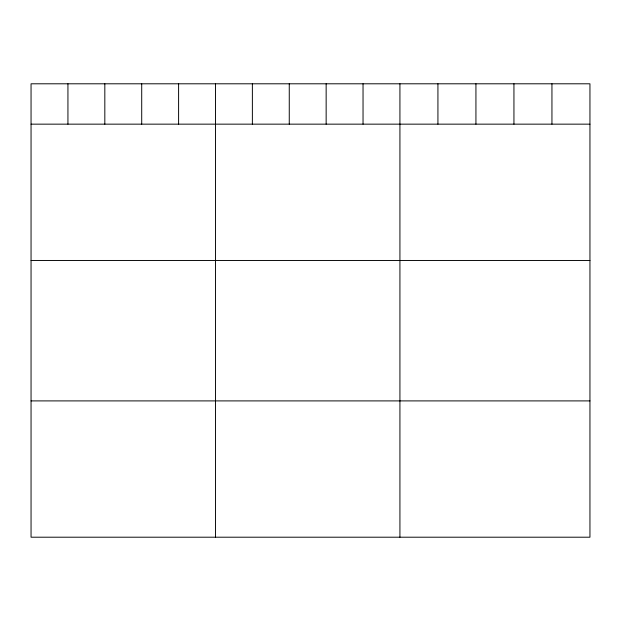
<?xml version="1.0" encoding="UTF-8"?>
<svg xmlns="http://www.w3.org/2000/svg" width="621" height="621" viewBox="0 0 621 621"><rect width="100%" height="100%" fill="white"/><g stroke="black" fill="none" stroke-linecap="round" stroke-linejoin="round"><path stroke-width="0.93" d="M589.95 124.153L589.95 537.204L31.05 537.204L31.05 83.796L589.95 83.796L589.95 124.153L31.05 124.153M31.05 260.463L589.95 260.463M31.05 400.902L589.95 400.902M551.945 83.796L551.945 124.153M513.94 83.796L513.94 124.153M475.934 83.796L475.934 124.153M437.929 83.796L437.929 124.153M399.924 83.796L399.924 537.204M363.037 83.796L363.037 124.153M326.149 83.796L326.149 124.153M289.262 83.796L289.262 124.153M252.374 83.796L252.374 124.153M215.487 83.796L215.487 537.204M178.6 83.796L178.6 124.153M141.712 83.796L141.712 124.153M104.825 83.796L104.825 124.153M67.937 83.796L67.937 124.153"/></g></svg>
